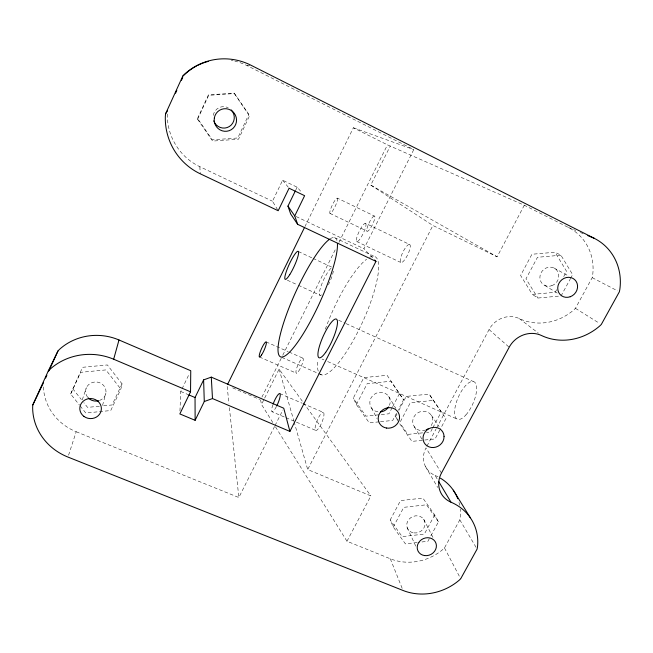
<?xml version="1.0" encoding="UTF-8"?>
<svg xmlns="http://www.w3.org/2000/svg" width="653" height="653" viewBox="0 0 653 653"><rect width="100%" height="100%" fill="white"/><g stroke="black" fill="none" stroke-linecap="round" stroke-linejoin="round"><path stroke-width="0.49" stroke-dasharray="3.27 2.45" d="M179.95 410.998L180.75 391.49L181.624 389.686M275.476 426.825L346.98 541.247L390.29 558.764A49.057 44.322 -26.2 0 0 442.963 549.377L444.481 547.916L459.818 519.861L460.169 517.886A49.057 44.322 -26.2 0 0 460.21 509.079M436.498 428.197L489.064 329.569A22.961 21.182 -42.2 0 1 519.347 318.607A51.979 47.889 -49 0 0 573.816 309.914L575.44 308.338L592.206 277.664L592.63 275.476A51.979 47.889 -49 0 0 568.347 227.432L524.302 205.246L387.449 144.86L353.379 127.776L305.008 226.46M80.115 405.888L85.788 413.023L110.749 410.533L120.838 389.106L122.038 383.858L107.361 364.945L82.556 367.304L70.655 394.004L79.486 405.097M102.554 405.399L105.917 393.057M68.573 455.19L76.205 431.739A53.726 50.232 4.5 0 1 43.376 385.792M82.27 399.832L86.392 387.645M197.549 118.422L208.413 94.897L234.141 93.11L249.675 115.532L238.549 139.171L212.658 141.089L197.606 119.279L197.549 118.422L212.331 139.864L237.774 137.979L248.711 114.748L234.141 93.11M70.655 394.004L80.67 372.324L105.9 369.916L120.838 389.106M197.606 119.279L208.674 95.338L234.851 93.51M122.038 383.858L112.112 404.95L103.272 405.831M182.056 388.78L189.452 373.443M277.672 209.866L272.489 201.23L282.627 180.22L297.131 187.199L302.119 192.855M295.825 189.901L297.131 187.199M261.918 397.089L282.316 356.114M282.765 355.199L336.238 247.756M338.956 242.296L387.449 144.86M272.791 422.524L261.502 404.46L264.204 399.024M264.661 398.118L279.1 369.125L302.943 402.06M524.302 205.246L497.113 256.8L432.906 225.481L370.79 185.117L390.298 145.962M76.205 431.739L238.851 497.521L274.578 426.45M275.044 425.536L282.831 410.043M372.618 257.845L363.933 248.72L413.773 149.586L246.981 65.578A56.403 55.342 65.5 0 0 234.868 61.145M346.98 541.247L370.888 495.913L307.702 469.548L432.906 225.481M379.042 421.846L369.263 422.858L356.391 404.542L353.281 398.142L363.852 377.605L387.115 375.304L403.562 399.758L398.387 409.643M356.391 404.542L367.182 383.629L390.886 381.27L403.562 399.758M392.184 407.603L388.959 413.782L379.948 414.712M392.649 406.721L399.571 393.481M396.502 413.243L392.731 420.434L380.022 421.748M398.493 421.707L395.571 416.687L396.959 414.043M398.803 410.517L406.19 396.42L429.127 394.102L445.966 418.557L440.285 429.192M432.4 428.531L430.547 432.017L426.597 432.433M432.866 427.666L441.216 411.978L429.127 394.102M426.94 446.13L436.024 429.094M417.153 542.512L405.423 543.876L393.261 526.987L390.192 519.959L400.526 500.582L422.891 498.092L434.71 514.915L438.457 521.837L429.829 537.737M439.812 430.082L435.078 438.947L411.945 441.395L399.465 423.381L410.313 402.746L433.682 400.371M393.261 526.987L403.766 507.34L426.482 504.793L438.457 521.837M434.71 514.915L424.336 534.072L402.183 536.627L390.192 519.959M556.642 289.671L555.221 292.291L532.358 294.397L520.612 275.468L531.926 254.262L555.017 252.229L560.943 255.217L572.64 274.611L571.195 277.272M563.735 276.57L566.575 271.33L555.017 252.229M429.348 538.619L427.911 541.272L418.132 542.406M570.714 278.154L561.09 295.899L537.868 298.046L532.358 294.397M422.646 432.849L407.839 434.4L400.036 423.128M378.944 414.81L365.925 416.149L353.281 398.142M99.346 406.215L87.567 407.382L83.845 402.697M560.943 255.217L537.484 257.29L525.967 278.831L537.868 298.046M246.981 65.578L249.968 65.324M353.379 127.776L413.773 149.586M568.347 227.432L575.758 230.542M580.395 232.492L583.178 233.66M180.75 391.49L187.901 394.51M272.848 404.836A9.885 2.106 -66.9 0 0 272.023 411.741L285.018 417.291M285.949 417.683L315.685 430.384M232.648 387.849L259.633 399.424M279.835 393.588L302.053 403.187M302.976 403.587L323.341 412.386A9.787 2.547 -67.2 0 1 319.652 426.801A9.787 2.547 -67.2 0 1 315.619 425.005A9.787 2.547 -67.2 0 1 323.341 412.386M259.502 357.02L296.34 373.173M281.876 357.403L321.57 374.887M266.089 341.87L288.128 351.616M289.042 352.024L302.812 358.122M322.06 359.068L323.912 359.893M327.635 361.542L457.688 419.332M338.687 320.256L345.184 323.211M346.114 323.635L473.196 381.466M287.361 280.219L297.442 284.855M298.364 285.271L320.354 295.376M298.429 251.552L312.15 257.959M313.065 258.384L332.271 267.355M167.315 114.095A56.403 55.342 65.5 0 0 199.826 166.686L272.489 201.23M356.628 241.488L400.673 262.433M296.168 216.567L363.933 248.72M334.499 237.586L374.414 256.507M329.936 213.384L367.051 231.162M365.704 223.367A10.162 2.245 -64.3 0 1 360.44 238.329A10.162 2.245 -64.3 0 1 357.42 235.635A10.162 2.245 -64.3 0 1 365.704 223.367L409.798 244.565A10.056 2.718 -64.1 0 1 404.868 259.502A10.056 2.718 -64.1 0 1 401.113 256.474A10.056 2.718 -64.1 0 1 409.798 244.565M337.446 198.169A8.497 1.567 -64.4 0 1 332.883 210.535A8.497 1.567 -64.4 0 1 330.777 208.658A8.497 1.567 -64.4 0 1 337.446 198.169L374.593 216.127A8.424 1.902 -64.1 0 1 370.267 228.485A8.424 1.902 -64.1 0 1 367.639 226.362A8.424 1.902 -64.1 0 1 374.593 216.127M592.206 277.664L617.599 290.895M554.046 268.016L568.2 275.795M370.79 185.117L497.113 256.8M544.692 285.385L557.572 293.287M575.44 308.338L599.568 323.398M519.347 318.607L538.341 333.103M489.064 329.569L509.185 347.249M282.627 180.22L289.083 188.227M72.695 388.649L81.372 399.579M303.539 402.885L370.888 495.913M395.571 416.687L397.799 419.903M431.29 415.235L439.118 426.613M414.255 426.678L422.034 439.265M441.444 473.082L425.985 447.925A22.341 20.398 -30.9 0 0 435.069 475.441L437.632 479.751M388.625 396.355L395.832 408.427M459.818 519.861L477.098 549.083M425.438 466.454L437.706 487.456M371.451 407.929L377.083 418.638M444.481 547.916L460.675 578.787M423.666 519.225L433.274 538.007M407.154 527.624L416.785 548.291M390.29 558.764L402.289 588.614M279.1 369.125L293.817 420.801M294.095 421.773L307.702 469.548M260.563 399.824L261.502 404.46M227.171 386.47L228.974 403.627M229.399 407.668L238.851 497.521M199.826 166.686L200.267 173.804M87.584 397.171A10.244 9.566 4.3 0 1 90.424 383.335A10.244 9.566 4.3 0 1 104.945 387.335A10.244 9.566 4.3 0 1 99.558 400.46M213.262 115.361A10.758 10.554 65.6 0 1 228.215 107.737M231.26 60.411A56.403 55.342 65.5 0 1 233.072 60.745M377.875 411.839A10.366 9.681 -28.5 0 1 370.186 400.028A10.366 9.681 -28.5 0 1 383.344 392.649A10.366 9.681 -28.5 0 1 389.466 405.333M458.969 502.41A49.057 44.322 -26.2 0 1 459.639 505.242M435.069 475.441A49.057 44.322 -26.2 0 1 440.449 478.192M276.366 406.688A9.885 2.106 -66.9 0 1 272.023 411.741M369.565 257.339A64.859 15.909 -65.4 0 1 365.1 316.362A64.859 15.909 -65.4 0 1 319.782 373.802M318.24 371.075A64.859 15.909 -65.4 0 1 317.603 360.342M325.349 329.169A64.859 15.909 -65.4 0 1 366.619 259.208M330.279 238.753A65.471 13.125 -65.4 0 1 336.948 240.5M333.348 271.158A15.321 3.241 -65.1 0 1 328.451 284.692M321.505 294.854A15.321 3.241 -65.1 0 1 321.284 285.402A15.321 3.241 -65.1 0 1 331.218 268.089M425.732 429.976A10.26 9.485 -31.1 0 1 412.712 421.136A10.26 9.485 -31.1 0 1 426.67 411.757A10.26 9.485 -31.1 0 1 430.131 427.021M413.855 532.905A9.338 8.424 -26.2 0 0 424.662 521.184A9.338 8.424 -26.2 0 0 409.186 519.07A9.338 8.424 -26.2 0 0 413.855 532.905M551.834 285.688A9.909 9.109 -48.8 0 0 556.013 269.363A9.909 9.109 -48.8 0 0 540.202 275.027A9.909 9.109 -48.8 0 0 551.834 285.688M465.899 414.957A20.504 7.991 -66.2 0 0 475.017 382.519A20.504 7.991 -66.2 0 0 455.9 403.848A20.504 7.991 -66.2 0 0 465.899 414.957M298.576 371.271A8.195 1.812 -66.3 0 0 303.172 358.489A8.195 1.812 -66.3 0 0 297.033 367.182A8.195 1.812 -66.3 0 0 298.576 371.271"/><path stroke-width="0.98" d="M204.283 401.522L212.494 398.559L289.908 431.413L283.745 408.223L211.286 377.132L203.605 379.899L204.283 401.522L195.125 420.312L179.836 413.929L190.537 391.808L190.758 370.733L119.001 339.984A53.726 50.232 4.5 0 0 59.611 349.257L58.011 350.906L48.265 371.035L32.821 404.893L32.65 407.26A57.562 53.505 3.6 0 0 67.961 457.067L403.04 590.475A52.273 46.787 -26.3 0 0 459.051 580.337L460.675 578.787L477.098 549.083L477.482 546.994A52.273 46.787 -26.3 0 0 450.986 502.19L438.661 481.481M450.986 502.19A23.826 21.557 -30.8 0 1 441.444 473.082L509.185 347.249A24.528 22.447 -41.8 0 1 541.508 335.52A55.578 50.82 -48.4 0 0 599.552 326.149L601.291 324.476L619.354 291.809L619.828 289.483A55.578 50.82 -48.4 0 0 594.295 238.329L250.972 65.235A60.541 59.464 65.8 0 0 184.595 74.205L182.758 76.132L165.601 113.744L165.34 116.405A60.541 59.464 65.8 0 0 200.267 173.804L278.186 210.731L289.083 188.227L304.616 195.688L294.748 215.931L297.646 224.322L375.965 261.355L289.908 431.413M48.265 371.035L49.979 369.272A57.562 53.505 3.6 0 1 113.663 359.223L119.001 339.984M45.604 378.095L46.845 375.377M48.91 370.847L58.011 350.906M175.559 93.208L176.816 90.441M181.436 80.319L182.701 77.552M32.821 404.893L43.539 382.634M195.125 420.312L195.043 397.53L203.605 379.899M297.646 224.322L290.675 213.964L287.957 206.111L295.385 190.807M227.513 384.544L304.559 227.375M165.601 113.744L167.576 110.7M182.758 76.132L185.248 73.92A56.403 55.342 65.5 0 1 196.48 65.986M587.806 235.602L594.295 238.329M188.79 394.885L195.043 397.53M113.663 359.223L190.537 391.808M374.626 259.951L375.965 261.355M287.957 206.111L294.748 215.931M453.288 490.183L470.299 517.723M211.286 377.132L212.494 398.559M98.717 400.73A10.244 9.566 4.3 0 1 88.147 397.816M231.219 109.933A10.758 10.554 65.6 0 1 229.366 126.511A10.758 10.554 65.6 0 1 213.743 120.903M388.649 406.892A10.366 9.681 -28.5 0 1 380.519 411.904M197.296 65.561A56.403 55.342 65.5 0 1 208.446 61.341M440.449 478.192A49.057 44.322 -26.2 0 1 457.769 498.729M273.125 404.06A9.885 2.106 -66.9 0 1 279.859 393.596A9.885 2.106 -66.9 0 1 276.741 405.954M337.413 243.504A65.471 13.125 -65.4 0 1 300.633 337.87A65.471 13.125 -65.4 0 1 282.169 327.577A65.471 13.125 -65.4 0 1 329.651 239.169M428.115 428.768A10.26 9.485 -31.1 0 1 426.556 429.641M444.056 436.367L443.787 439.004A10.75 9.877 -31 0 1 427.038 445.852A10.75 9.877 -31 0 1 428.776 428.792A10.75 9.877 -31 0 1 444.056 436.367M570.224 296.756A10.424 9.526 -48.4 0 0 574.681 279.631A10.424 9.526 -48.4 0 0 558.07 285.598A10.424 9.526 -48.4 0 0 570.224 296.756M83.87 416.361A10.791 10.032 3.6 0 0 101.264 410.141A10.791 10.032 3.6 0 0 86.637 399.195A10.791 10.032 3.6 0 0 83.87 416.361M214.355 117.867A11.346 11.15 65.8 0 0 229.162 130.698A11.346 11.15 65.8 0 0 232.566 111.451A11.346 11.15 65.8 0 0 214.355 117.867M386.56 428.058A10.856 10.089 -28.5 0 0 399.073 414.239A10.856 10.089 -28.5 0 0 381.001 411.447A10.856 10.089 -28.5 0 0 386.56 428.058M424.63 555.581A9.803 8.767 -26.3 0 0 435.992 543.32A9.803 8.767 -26.3 0 0 419.781 541.157A9.803 8.767 -26.3 0 0 424.63 555.581M261.543 355.012A8.269 1.494 -66.1 0 0 266.367 342.205A8.269 1.494 -66.1 0 0 260.506 351.118A8.269 1.494 -66.1 0 0 261.543 355.012M289.744 274.644A15.443 2.661 -65.2 0 0 298.429 251.552A15.443 2.661 -65.2 0 0 286.945 269.787A15.443 2.661 -65.2 0 0 289.744 274.644M325.676 352.359A21.182 5.004 -65.9 0 0 337.013 319.725A21.182 5.004 -65.9 0 0 320.419 343.192A21.182 5.004 -65.9 0 0 325.676 352.359"/></g></svg>
